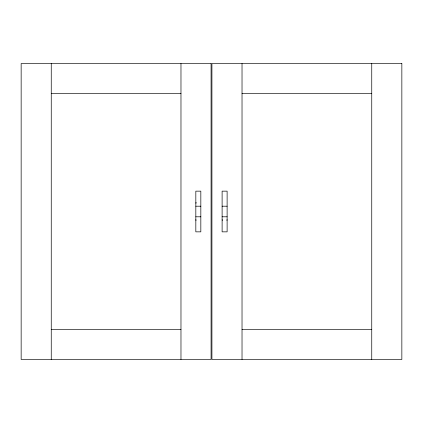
<?xml version="1.0" encoding="UTF-8"?>
<svg xmlns="http://www.w3.org/2000/svg" width="423" height="423" viewBox="0 0 423 423"><rect width="100%" height="100%" fill="white"/><g stroke="black" fill="none" stroke-linecap="round" stroke-linejoin="round"><path stroke-width="0.63" d="M195.828 216.798L195.828 191.148L200.83 191.148L200.83 231.852L195.828 231.852L195.828 216.798L200.83 216.798M222.112 216.798L222.112 191.148L227.114 191.148L227.114 231.852L222.112 231.852L222.112 216.798L227.114 216.798M226.945 220.441L227.035 219.637M195.976 203.273L196.076 202.411M51.252 93.642L180.975 93.642M242.025 93.642L371.748 93.642M195.828 206.202L200.83 206.202M222.112 206.202L227.114 206.202M51.252 329.358L180.975 329.358M242.025 329.358L371.748 329.358M222.191 219.637L222.281 220.441M195.907 219.637L195.997 220.441M371.748 63.545L371.748 359.455M242.025 63.545L242.025 359.455M180.975 63.545L180.975 359.455M51.252 63.545L51.252 359.455M211.077 63.545L21.15 63.545L21.15 359.455L211.077 359.455L211.077 63.545M401.85 63.545L211.923 63.545L211.923 359.455L401.85 359.455L401.85 63.545"/></g></svg>
